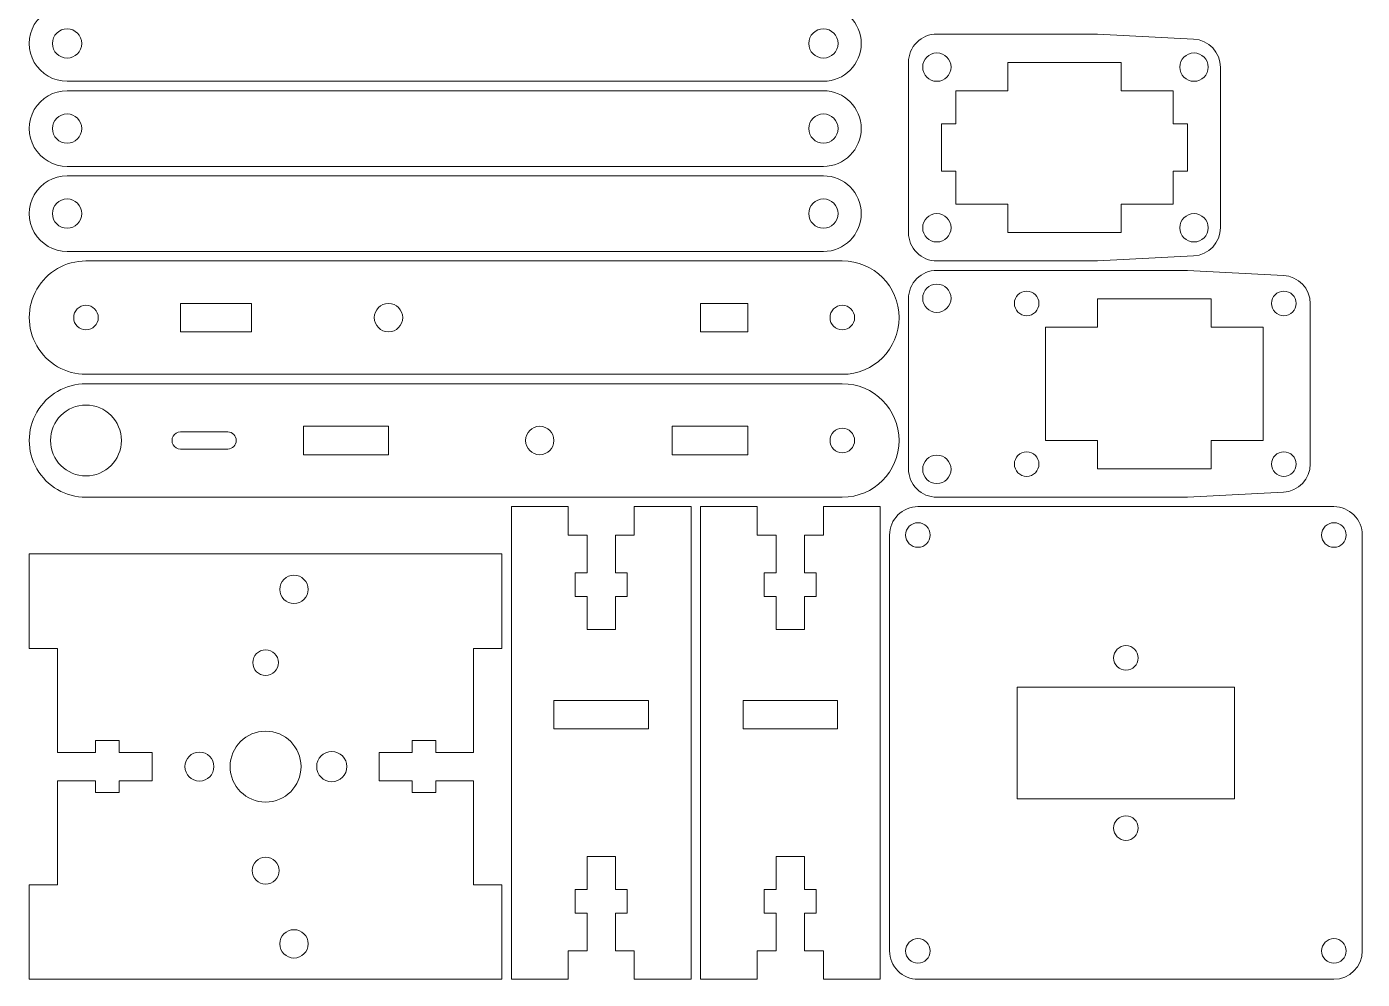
# Model space of a CAD drawing. Header units: centimetres. Extents: x -14.6 to 14.5, y -9.5 to 9.6.
# Drawn here: x -14.53 to -0.4, y -9.5 to 0.58 of the extents above; entities that cross this region are included whole.
import ezdxf

# ---------------------------------------------------------------- set-up
doc = ezdxf.new("R2010")
doc.units = ezdxf.units.CM
doc.header["$MEASUREMENT"] = 0
doc.layers.add('Default', color=7, linetype='Continuous')

msp = doc.modelspace()

# ---------------------------------------------------------------- linework, layer by layer
at = {"layer": 'Default', "lineweight": 9}
for points, knots in [([(-14.1, 0.79998), (-14.2429, 0.79998), (-14.37495, 0.72375), (-14.44641, 0.59998), (-14.44641, 0.59998), (-14.51786, 0.47622), (-14.51786, 0.32375), (-14.44641, 0.19998), (-14.44641, 0.19998), (-14.37495, 0.07622), (-14.2429, 0), (-14.1, 0)], [0, 0, 0, 0, 0.25, 0.25, 0.25, 0.25, 0.5, 0.5, 0.5, 0.5, 1, 1, 1, 1]), ([(-6.1, 0), (-5.87908, 0), (-5.7, 0.17907), (-5.7, 0.39998), (-5.7, 0.39998), (-5.69999, 0.6209), (-5.87908, 0.79998), (-6.09999, 0.79998)], [0, 0, 0, 0, 0.33333333, 0.33333333, 0.33333333, 0.33333333, 1, 1, 1, 1]), ([(-13.945, 0.39998), (-13.945, 0.48559), (-14.01439, 0.55498), (-14.09999, 0.55498), (-14.09999, 0.55498), (-14.1856, 0.55499), (-14.25499, 0.48559), (-14.25499, 0.39999), (-14.25499, 0.39999), (-14.255, 0.31438), (-14.1856, 0.24499), (-14.1, 0.24498), (-14.1, 0.24498), (-14.01439, 0.24498), (-13.945, 0.31438), (-13.945, 0.39998)], [0, 0, 0, 0, 0.2, 0.2, 0.2, 0.2, 0.4, 0.4, 0.4, 0.4, 0.6, 0.6, 0.6, 0.6, 1, 1, 1, 1]), ([(-5.945, 0.39998), (-5.945, 0.48559), (-6.01439, 0.55498), (-6.09999, 0.55498), (-6.09999, 0.55498), (-6.1856, 0.55499), (-6.25499, 0.48559), (-6.25499, 0.39999), (-6.25499, 0.39999), (-6.255, 0.31438), (-6.1856, 0.24499), (-6.1, 0.24498), (-6.1, 0.24498), (-6.01439, 0.24498), (-5.945, 0.31438), (-5.945, 0.39998)], [0, 0, 0, 0, 0.2, 0.2, 0.2, 0.2, 0.4, 0.4, 0.4, 0.4, 0.6, 0.6, 0.6, 0.6, 1, 1, 1, 1]), ([(-4.9, 0.49998), (-4.97956, 0.49998), (-5.05586, 0.46838), (-5.11212, 0.41212), (-5.11212, 0.41212), (-5.16838, 0.35586), (-5.2, 0.27955), (-5.2, 0.19998)], [0, 0, 0, 0, 0.33333333, 0.33333333, 0.33333333, 0.33333333, 1, 1, 1, 1]), ([(-14.1, -0.1), (-14.2429, -0.1), (-14.37495, -0.17623), (-14.44641, -0.3), (-14.44641, -0.3), (-14.51786, -0.42376), (-14.51786, -0.57623), (-14.44641, -0.7), (-14.44641, -0.7), (-14.37495, -0.82376), (-14.2429, -0.9), (-14.1, -0.9)], [0, 0, 0, 0, 0.25, 0.25, 0.25, 0.25, 0.5, 0.5, 0.5, 0.5, 1, 1, 1, 1]), ([(-6.1, -0.9), (-5.87908, -0.9), (-5.7, -0.72091), (-5.7, -0.5), (-5.7, -0.5), (-5.69999, -0.27908), (-5.87908, -0.1), (-6.09999, -0.1)], [0, 0, 0, 0, 0.33333333, 0.33333333, 0.33333333, 0.33333333, 1, 1, 1, 1]), ([(-13.945, -0.5), (-13.945, -0.41439), (-14.01439, -0.345), (-14.09999, -0.345), (-14.09999, -0.345), (-14.1856, -0.34499), (-14.25499, -0.41439), (-14.25499, -0.49999), (-14.25499, -0.49999), (-14.255, -0.5856), (-14.1856, -0.65499), (-14.1, -0.655), (-14.1, -0.655), (-14.01439, -0.655), (-13.945, -0.5856), (-13.945, -0.5)], [0, 0, 0, 0, 0.2, 0.2, 0.2, 0.2, 0.4, 0.4, 0.4, 0.4, 0.6, 0.6, 0.6, 0.6, 1, 1, 1, 1]), ([(-5.945, -0.5), (-5.945, -0.41439), (-6.01439, -0.345), (-6.09999, -0.345), (-6.09999, -0.345), (-6.1856, -0.34499), (-6.25499, -0.41439), (-6.25499, -0.49999), (-6.25499, -0.49999), (-6.255, -0.5856), (-6.1856, -0.65499), (-6.1, -0.655), (-6.1, -0.655), (-6.01439, -0.655), (-5.945, -0.5856), (-5.945, -0.5)], [0, 0, 0, 0, 0.2, 0.2, 0.2, 0.2, 0.4, 0.4, 0.4, 0.4, 0.6, 0.6, 0.6, 0.6, 1, 1, 1, 1]), ([(-14.1, -1), (-14.2429, -1), (-14.37495, -1.07623), (-14.44641, -1.2), (-14.44641, -1.2), (-14.51786, -1.32376), (-14.51786, -1.47623), (-14.44641, -1.6), (-14.44641, -1.6), (-14.37495, -1.72376), (-14.2429, -1.8), (-14.1, -1.8)], [0, 0, 0, 0, 0.25, 0.25, 0.25, 0.25, 0.5, 0.5, 0.5, 0.5, 1, 1, 1, 1]), ([(-6.1, -1.8), (-5.87908, -1.8), (-5.7, -1.62091), (-5.7, -1.4), (-5.7, -1.4), (-5.69999, -1.17908), (-5.87908, -1), (-6.09999, -1)], [0, 0, 0, 0, 0.33333333, 0.33333333, 0.33333333, 0.33333333, 1, 1, 1, 1]), ([(-13.945, -1.4), (-13.945, -1.31439), (-14.01439, -1.245), (-14.09999, -1.245), (-14.09999, -1.245), (-14.1856, -1.24499), (-14.25499, -1.31439), (-14.25499, -1.39999), (-14.25499, -1.39999), (-14.255, -1.4856), (-14.1856, -1.55499), (-14.1, -1.555), (-14.1, -1.555), (-14.01439, -1.555), (-13.945, -1.4856), (-13.945, -1.4)], [0, 0, 0, 0, 0.2, 0.2, 0.2, 0.2, 0.4, 0.4, 0.4, 0.4, 0.6, 0.6, 0.6, 0.6, 1, 1, 1, 1]), ([(-5.945, -1.4), (-5.945, -1.31439), (-6.01439, -1.245), (-6.09999, -1.245), (-6.09999, -1.245), (-6.1856, -1.24499), (-6.25499, -1.31439), (-6.25499, -1.39999), (-6.25499, -1.39999), (-6.255, -1.4856), (-6.1856, -1.55499), (-6.1, -1.555), (-6.1, -1.555), (-6.01439, -1.555), (-5.945, -1.4856), (-5.945, -1.4)], [0, 0, 0, 0, 0.2, 0.2, 0.2, 0.2, 0.4, 0.4, 0.4, 0.4, 0.6, 0.6, 0.6, 0.6, 1, 1, 1, 1]), ([(-4.75, -1.55), (-4.75, -1.46715), (-4.81715, -1.4), (-4.89999, -1.4), (-4.89999, -1.4), (-4.98284, -1.39999), (-5.04999, -1.46715), (-5.04999, -1.54999), (-5.04999, -1.54999), (-5.05, -1.63284), (-4.98284, -1.69999), (-4.9, -1.7), (-4.9, -1.7), (-4.81715, -1.7), (-4.75, -1.63284), (-4.75, -1.55)], [0, 0, 0, 0, 0.2, 0.2, 0.2, 0.2, 0.4, 0.4, 0.4, 0.4, 0.6, 0.6, 0.6, 0.6, 1, 1, 1, 1]), ([(-2.02999, -1.55), (-2.02999, -1.46715), (-2.09715, -1.4), (-2.17999, -1.4), (-2.17999, -1.4), (-2.26284, -1.39999), (-2.32999, -1.46715), (-2.32999, -1.54999), (-2.32999, -1.54999), (-2.33, -1.63284), (-2.26284, -1.69999), (-2.18, -1.7), (-2.18, -1.7), (-2.09715, -1.7), (-2.02999, -1.63284), (-2.02999, -1.55)], [0, 0, 0, 0, 0.2, 0.2, 0.2, 0.2, 0.4, 0.4, 0.4, 0.4, 0.6, 0.6, 0.6, 0.6, 1, 1, 1, 1]), ([(-5.2, -1.6), (-5.2, -1.67956), (-5.16838, -1.75587), (-5.11212, -1.81213), (-5.11212, -1.81213), (-5.05586, -1.86839), (-4.97956, -1.9), (-4.9, -1.9)], [0, 0, 0, 0, 0.33333333, 0.33333333, 0.33333333, 0.33333333, 1, 1, 1, 1]), ([(-13.9, -1.9), (-14.11435, -1.9), (-14.31243, -2.01435), (-14.41961, -2.2), (-14.41961, -2.2), (-14.52679, -2.38564), (-14.52679, -2.61435), (-14.41961, -2.8), (-14.41961, -2.8), (-14.31243, -2.98564), (-14.11435, -3.1), (-13.9, -3.1)], [0, 0, 0, 0, 0.25, 0.25, 0.25, 0.25, 0.5, 0.5, 0.5, 0.5, 1, 1, 1, 1]), ([(-5.9, -3.1), (-5.56862, -3.1), (-5.3, -2.83137), (-5.3, -2.5), (-5.3, -2.5), (-5.29999, -2.16863), (-5.56862, -1.9), (-5.89999, -1.9)], [0, 0, 0, 0, 0.33333333, 0.33333333, 0.33333333, 0.33333333, 1, 1, 1, 1]), ([(-4.9, -2), (-4.97956, -2), (-5.05586, -2.0316), (-5.11212, -2.08786), (-5.11212, -2.08786), (-5.16838, -2.14412), (-5.2, -2.22043), (-5.2, -2.3)], [0, 0, 0, 0, 0.33333333, 0.33333333, 0.33333333, 0.33333333, 1, 1, 1, 1]), ([(-3.8201, -2.35), (-3.8201, -2.27826), (-3.87826, -2.2201), (-3.94999, -2.2201), (-3.94999, -2.2201), (-4.02173, -2.2201), (-4.07989, -2.27826), (-4.07989, -2.34999), (-4.07989, -2.34999), (-4.07989, -2.42173), (-4.02173, -2.47989), (-3.95, -2.47989), (-3.95, -2.47989), (-3.87826, -2.47989), (-3.8201, -2.42173), (-3.8201, -2.35)], [0, 0, 0, 0, 0.2, 0.2, 0.2, 0.2, 0.4, 0.4, 0.4, 0.4, 0.6, 0.6, 0.6, 0.6, 1, 1, 1, 1]), ([(-1.1001, -2.35), (-1.1001, -2.27826), (-1.15826, -2.2201), (-1.22998, -2.2201), (-1.22998, -2.2201), (-1.30173, -2.2201), (-1.35989, -2.27826), (-1.35989, -2.34999), (-1.35989, -2.34999), (-1.35989, -2.42173), (-1.30173, -2.47989), (-1.23, -2.47989), (-1.23, -2.47989), (-1.15826, -2.47989), (-1.1001, -2.42173), (-1.1001, -2.35)], [0, 0, 0, 0, 0.2, 0.2, 0.2, 0.2, 0.4, 0.4, 0.4, 0.4, 0.6, 0.6, 0.6, 0.6, 1, 1, 1, 1]), ([(-13.77, -2.5), (-13.77, -2.4282), (-13.8282, -2.37), (-13.89999, -2.37), (-13.89999, -2.37), (-13.97179, -2.36999), (-14.02999, -2.4282), (-14.02999, -2.49999), (-14.02999, -2.49999), (-14.03, -2.57179), (-13.97179, -2.62999), (-13.9, -2.63), (-13.9, -2.63), (-13.8282, -2.63), (-13.77, -2.57179), (-13.77, -2.5)], [0, 0, 0, 0, 0.2, 0.2, 0.2, 0.2, 0.4, 0.4, 0.4, 0.4, 0.6, 0.6, 0.6, 0.6, 1, 1, 1, 1]), ([(-10.55, -2.5), (-10.55, -2.41715), (-10.61715, -2.35), (-10.69999, -2.35), (-10.69999, -2.35), (-10.78284, -2.34999), (-10.84999, -2.41715), (-10.84999, -2.49999), (-10.84999, -2.49999), (-10.85, -2.58284), (-10.78284, -2.64999), (-10.7, -2.65), (-10.7, -2.65), (-10.61715, -2.65), (-10.55, -2.58284), (-10.55, -2.5)], [0, 0, 0, 0, 0.2, 0.2, 0.2, 0.2, 0.4, 0.4, 0.4, 0.4, 0.6, 0.6, 0.6, 0.6, 1, 1, 1, 1]), ([(-5.77, -2.5), (-5.77, -2.4282), (-5.8282, -2.37), (-5.89999, -2.37), (-5.89999, -2.37), (-5.97179, -2.36999), (-6.02999, -2.4282), (-6.02999, -2.49999), (-6.02999, -2.49999), (-6.03, -2.57179), (-5.97179, -2.62999), (-5.9, -2.63), (-5.9, -2.63), (-5.8282, -2.63), (-5.77, -2.57179), (-5.77, -2.5)], [0, 0, 0, 0, 0.2, 0.2, 0.2, 0.2, 0.4, 0.4, 0.4, 0.4, 0.6, 0.6, 0.6, 0.6, 1, 1, 1, 1]), ([(-13.9, -3.2), (-14.11435, -3.2), (-14.31243, -3.31435), (-14.41961, -3.5), (-14.41961, -3.5), (-14.52679, -3.68564), (-14.52679, -3.91435), (-14.41961, -4.1), (-14.41961, -4.1), (-14.31243, -4.28564), (-14.11435, -4.4), (-13.9, -4.4)], [0, 0, 0, 0, 0.25, 0.25, 0.25, 0.25, 0.5, 0.5, 0.5, 0.5, 1, 1, 1, 1]), ([(-5.9, -4.4), (-5.56862, -4.4), (-5.3, -4.13137), (-5.3, -3.8), (-5.3, -3.8), (-5.29999, -3.46863), (-5.56862, -3.2), (-5.89999, -3.2)], [0, 0, 0, 0, 0.33333333, 0.33333333, 0.33333333, 0.33333333, 1, 1, 1, 1]), ([(-13.525, -3.8), (-13.525, -3.59289), (-13.69289, -3.425), (-13.89999, -3.425), (-13.89999, -3.425), (-14.1071, -3.42499), (-14.27499, -3.59289), (-14.27499, -3.79999), (-14.27499, -3.79999), (-14.275, -4.0071), (-14.1071, -4.17499), (-13.9, -4.175), (-13.9, -4.175), (-13.69289, -4.175), (-13.525, -4.0071), (-13.525, -3.8)], [0, 0, 0, 0, 0.2, 0.2, 0.2, 0.2, 0.4, 0.4, 0.4, 0.4, 0.6, 0.6, 0.6, 0.6, 1, 1, 1, 1]), ([(-8.94999, -3.8), (-8.94999, -3.71715), (-9.01715, -3.65), (-9.09999, -3.65), (-9.09999, -3.65), (-9.18284, -3.64999), (-9.24999, -3.71715), (-9.24999, -3.79999), (-9.24999, -3.79999), (-9.25, -3.88284), (-9.18284, -3.94999), (-9.1, -3.95), (-9.1, -3.95), (-9.01715, -3.95), (-8.94999, -3.88284), (-8.94999, -3.8)], [0, 0, 0, 0, 0.2, 0.2, 0.2, 0.2, 0.4, 0.4, 0.4, 0.4, 0.6, 0.6, 0.6, 0.6, 1, 1, 1, 1]), ([(-5.77, -3.8), (-5.77, -3.7282), (-5.8282, -3.67), (-5.89999, -3.67), (-5.89999, -3.67), (-5.97179, -3.66999), (-6.02999, -3.7282), (-6.02999, -3.79999), (-6.02999, -3.79999), (-6.03, -3.87179), (-5.97179, -3.92999), (-5.9, -3.93), (-5.9, -3.93), (-5.8282, -3.93), (-5.77, -3.87179), (-5.77, -3.8)], [0, 0, 0, 0, 0.2, 0.2, 0.2, 0.2, 0.4, 0.4, 0.4, 0.4, 0.6, 0.6, 0.6, 0.6, 1, 1, 1, 1]), ([(-12.9, -3.71), (-12.93215, -3.71), (-12.96186, -3.72715), (-12.97794, -3.755), (-12.97794, -3.755), (-12.99401, -3.78284), (-12.99401, -3.81715), (-12.97794, -3.845), (-12.97794, -3.845), (-12.96186, -3.87284), (-12.93215, -3.89), (-12.9, -3.89)], [0, 0, 0, 0, 0.25, 0.25, 0.25, 0.25, 0.5, 0.5, 0.5, 0.5, 1, 1, 1, 1]), ([(-12.4, -3.89), (-12.35029, -3.89), (-12.31, -3.8497), (-12.31, -3.8), (-12.31, -3.8), (-12.30999, -3.75029), (-12.35029, -3.71), (-12.39999, -3.71)], [0, 0, 0, 0, 0.33333333, 0.33333333, 0.33333333, 0.33333333, 1, 1, 1, 1]), ([(-3.8201, -4.05), (-3.8201, -3.97826), (-3.87826, -3.9201), (-3.94999, -3.9201), (-3.94999, -3.9201), (-4.02173, -3.9201), (-4.07989, -3.97826), (-4.07989, -4.04999), (-4.07989, -4.04999), (-4.07989, -4.12173), (-4.02173, -4.17989), (-3.95, -4.17989), (-3.95, -4.17989), (-3.87826, -4.17989), (-3.8201, -4.12173), (-3.8201, -4.05)], [0, 0, 0, 0, 0.2, 0.2, 0.2, 0.2, 0.4, 0.4, 0.4, 0.4, 0.6, 0.6, 0.6, 0.6, 1, 1, 1, 1]), ([(-1.1001, -4.05), (-1.1001, -3.97826), (-1.15826, -3.9201), (-1.22998, -3.9201), (-1.22998, -3.9201), (-1.30173, -3.9201), (-1.35989, -3.97826), (-1.35989, -4.04999), (-1.35989, -4.04999), (-1.35989, -4.12173), (-1.30173, -4.17989), (-1.23, -4.17989), (-1.23, -4.17989), (-1.15826, -4.17989), (-1.1001, -4.12173), (-1.1001, -4.05)], [0, 0, 0, 0, 0.2, 0.2, 0.2, 0.2, 0.4, 0.4, 0.4, 0.4, 0.6, 0.6, 0.6, 0.6, 1, 1, 1, 1]), ([(-5.2, -4.1), (-5.2, -4.17956), (-5.16838, -4.25587), (-5.11212, -4.31213), (-5.11212, -4.31213), (-5.05586, -4.36839), (-4.97956, -4.4), (-4.9, -4.4)], [0, 0, 0, 0, 0.33333333, 0.33333333, 0.33333333, 0.33333333, 1, 1, 1, 1]), ([(-5.09999, -4.5), (-5.17956, -4.5), (-5.25587, -4.5316), (-5.31213, -4.58786), (-5.31213, -4.58786), (-5.36839, -4.64412), (-5.4, -4.72043), (-5.4, -4.8)], [0, 0, 0, 0, 0.33333333, 0.33333333, 0.33333333, 0.33333333, 1, 1, 1, 1]), ([(-0.4, -4.8), (-0.4, -4.72043), (-0.4316, -4.64412), (-0.48786, -4.58786), (-0.48786, -4.58786), (-0.54412, -4.5316), (-0.62043, -4.5), (-0.7, -4.5)], [0, 0, 0, 0, 0.33333333, 0.33333333, 0.33333333, 0.33333333, 1, 1, 1, 1]), ([(-4.97, -4.8), (-4.97, -4.7282), (-5.0282, -4.67), (-5.09999, -4.67), (-5.09999, -4.67), (-5.17178, -4.66999), (-5.22999, -4.7282), (-5.22999, -4.79999), (-5.22999, -4.79999), (-5.23, -4.87179), (-5.17178, -4.92999), (-5.09999, -4.93), (-5.09999, -4.93), (-5.0282, -4.93), (-4.97, -4.87179), (-4.97, -4.8)], [0, 0, 0, 0, 0.2, 0.2, 0.2, 0.2, 0.4, 0.4, 0.4, 0.4, 0.6, 0.6, 0.6, 0.6, 1, 1, 1, 1]), ([(-0.56999, -4.8), (-0.56999, -4.7282), (-0.6282, -4.67), (-0.69999, -4.67), (-0.69999, -4.67), (-0.77179, -4.66999), (-0.82999, -4.7282), (-0.82999, -4.79999), (-0.82999, -4.79999), (-0.83, -4.87179), (-0.77179, -4.92999), (-0.7, -4.93), (-0.7, -4.93), (-0.6282, -4.93), (-0.56999, -4.87179), (-0.56999, -4.8)], [0, 0, 0, 0, 0.2, 0.2, 0.2, 0.2, 0.4, 0.4, 0.4, 0.4, 0.6, 0.6, 0.6, 0.6, 1, 1, 1, 1]), ([(-11.55, -5.375), (-11.55, -5.29215), (-11.61715, -5.225), (-11.69999, -5.225), (-11.69999, -5.225), (-11.78284, -5.22499), (-11.84999, -5.29215), (-11.84999, -5.37499), (-11.84999, -5.37499), (-11.85, -5.45784), (-11.78284, -5.52499), (-11.7, -5.525), (-11.7, -5.525), (-11.61715, -5.525), (-11.55, -5.45784), (-11.55, -5.375)], [0, 0, 0, 0, 0.2, 0.2, 0.2, 0.2, 0.4, 0.4, 0.4, 0.4, 0.6, 0.6, 0.6, 0.6, 1, 1, 1, 1]), ([(-11.86468, -6.15), (-11.86468, -6.07526), (-11.92526, -6.01468), (-11.99999, -6.01468), (-11.99999, -6.01468), (-12.07473, -6.01468), (-12.13531, -6.07526), (-12.13531, -6.14999), (-12.13531, -6.14999), (-12.13531, -6.22473), (-12.07473, -6.28531), (-12, -6.28531), (-12, -6.28531), (-11.92526, -6.28531), (-11.86468, -6.22473), (-11.86468, -6.15)], [0, 0, 0, 0, 0.2, 0.2, 0.2, 0.2, 0.4, 0.4, 0.4, 0.4, 0.6, 0.6, 0.6, 0.6, 1, 1, 1, 1]), ([(-11.625, -7.25), (-11.625, -7.04289), (-11.79289, -6.875), (-11.99999, -6.875), (-11.99999, -6.875), (-12.2071, -6.87499), (-12.37499, -7.04289), (-12.37499, -7.24999), (-12.37499, -7.24999), (-12.375, -7.4571), (-12.2071, -7.62499), (-12, -7.625), (-12, -7.625), (-11.79289, -7.625), (-11.625, -7.4571), (-11.625, -7.25)], [0, 0, 0, 0, 0.2, 0.2, 0.2, 0.2, 0.4, 0.4, 0.4, 0.4, 0.6, 0.6, 0.6, 0.6, 1, 1, 1, 1]), ([(-12.54667, -7.25), (-12.54667, -7.16532), (-12.61532, -7.09667), (-12.69999, -7.09667), (-12.69999, -7.09667), (-12.78467, -7.09667), (-12.85332, -7.16532), (-12.85332, -7.24999), (-12.85332, -7.24999), (-12.85332, -7.33467), (-12.78467, -7.40332), (-12.7, -7.40332), (-12.7, -7.40332), (-12.61532, -7.40332), (-12.54667, -7.33468), (-12.54667, -7.25)], [0, 0, 0, 0, 0.2, 0.2, 0.2, 0.2, 0.4, 0.4, 0.4, 0.4, 0.6, 0.6, 0.6, 0.6, 1, 1, 1, 1]), ([(-11.14017, -7.25), (-11.14017, -7.16173), (-11.21173, -7.09017), (-11.29999, -7.09017), (-11.29999, -7.09017), (-11.38826, -7.09017), (-11.45982, -7.16173), (-11.45982, -7.24999), (-11.45982, -7.24999), (-11.45982, -7.33826), (-11.38826, -7.40982), (-11.3, -7.40982), (-11.3, -7.40982), (-11.21173, -7.40982), (-11.14017, -7.33826), (-11.14017, -7.25)], [0, 0, 0, 0, 0.2, 0.2, 0.2, 0.2, 0.4, 0.4, 0.4, 0.4, 0.6, 0.6, 0.6, 0.6, 1, 1, 1, 1]), ([(-11.85736, -8.35), (-11.85736, -8.27122), (-11.92122, -8.20736), (-11.99999, -8.20736), (-11.99999, -8.20736), (-12.07877, -8.20736), (-12.14263, -8.27122), (-12.14263, -8.34999), (-12.14263, -8.34999), (-12.14263, -8.42877), (-12.07877, -8.49263), (-12, -8.49263), (-12, -8.49263), (-11.92122, -8.49263), (-11.85736, -8.42877), (-11.85736, -8.35)], [0, 0, 0, 0, 0.2, 0.2, 0.2, 0.2, 0.4, 0.4, 0.4, 0.4, 0.6, 0.6, 0.6, 0.6, 1, 1, 1, 1]), ([(-11.55, -9.125), (-11.55, -9.04215), (-11.61715, -8.975), (-11.69999, -8.975), (-11.69999, -8.975), (-11.78284, -8.97499), (-11.84999, -9.04215), (-11.84999, -9.12499), (-11.84999, -9.12499), (-11.85, -9.20784), (-11.78284, -9.27499), (-11.7, -9.275), (-11.7, -9.275), (-11.61715, -9.275), (-11.55, -9.20784), (-11.55, -9.125)], [0, 0, 0, 0, 0.2, 0.2, 0.2, 0.2, 0.4, 0.4, 0.4, 0.4, 0.6, 0.6, 0.6, 0.6, 1, 1, 1, 1]), ([(-4.97, -9.2), (-4.97, -9.1282), (-5.0282, -9.07), (-5.09999, -9.07), (-5.09999, -9.07), (-5.17178, -9.06999), (-5.22999, -9.1282), (-5.22999, -9.19999), (-5.22999, -9.19999), (-5.23, -9.27179), (-5.17178, -9.32999), (-5.09999, -9.33), (-5.09999, -9.33), (-5.0282, -9.33), (-4.97, -9.27179), (-4.97, -9.2)], [0, 0, 0, 0, 0.2, 0.2, 0.2, 0.2, 0.4, 0.4, 0.4, 0.4, 0.6, 0.6, 0.6, 0.6, 1, 1, 1, 1]), ([(-0.56999, -9.2), (-0.56999, -9.1282), (-0.6282, -9.07), (-0.69999, -9.07), (-0.69999, -9.07), (-0.77179, -9.06999), (-0.82999, -9.1282), (-0.82999, -9.19999), (-0.82999, -9.19999), (-0.83, -9.27179), (-0.77179, -9.32999), (-0.7, -9.33), (-0.7, -9.33), (-0.6282, -9.33), (-0.56999, -9.27179), (-0.56999, -9.2)], [0, 0, 0, 0, 0.2, 0.2, 0.2, 0.2, 0.4, 0.4, 0.4, 0.4, 0.6, 0.6, 0.6, 0.6, 1, 1, 1, 1]), ([(-5.4, -9.2), (-5.4, -9.27956), (-5.36839, -9.35587), (-5.31213, -9.41213), (-5.31213, -9.41213), (-5.25587, -9.46839), (-5.17956, -9.5), (-5.09999, -9.5)], [0, 0, 0, 0, 0.33333333, 0.33333333, 0.33333333, 0.33333333, 1, 1, 1, 1])]:
    msp.add_open_spline(points, degree=3, knots=knots, dxfattribs=at)
for points in [[(-3.2, 0.49998), (-3.2, 0.49998), (-4.9, 0.49998), (-4.9, 0.49998)], [(-3.2, 0.49998), (-3.2, 0.49998), (-2.18428, 0.44675), (-2.18428, 0.44675)], [(-1.9, 0.14717), (-1.9, 0.30675), (-2.02493, 0.4384), (-2.18428, 0.44675)], [(-5.2, 0.19998), (-5.2, 0.19998), (-5.2, -1.6), (-5.2, -1.6)], [(-2.95, 0.19998), (-2.95, 0.19998), (-4.15, 0.19998), (-4.15, 0.19998)], [(-4.15, 0.19998), (-4.15, 0.19998), (-4.15, -0.1), (-4.15, -0.1)], [(-2.95, -0.1), (-2.95, -0.1), (-2.95, 0.19998), (-2.95, 0.19998)], [(-1.9, -1.54718), (-1.9, -1.54718), (-1.9, 0.14717), (-1.9, 0.14717)], [(-6.1, 0), (-6.1, 0), (-14.1, 0), (-14.1, 0)], [(-14.1, -0.1), (-14.1, -0.1), (-6.1, -0.1), (-6.1, -0.1)], [(-4.7, -0.1), (-4.7, -0.1), (-4.15, -0.1), (-4.15, -0.1)], [(-4.7, -0.45), (-4.7, -0.45), (-4.7, -0.1), (-4.7, -0.1)], [(-2.95, -0.1), (-2.95, -0.1), (-2.4, -0.1), (-2.4, -0.1)], [(-2.4, -0.1), (-2.4, -0.1), (-2.4, -0.45), (-2.4, -0.45)], [(-4.84999, -0.95), (-4.84999, -0.95), (-4.84999, -0.45), (-4.84999, -0.45)], [(-4.84999, -0.45), (-4.84999, -0.45), (-4.7, -0.45), (-4.7, -0.45)], [(-2.25, -0.45), (-2.25, -0.45), (-2.4, -0.45), (-2.4, -0.45)], [(-2.25, -0.95), (-2.25, -0.95), (-2.25, -0.45), (-2.25, -0.45)], [(-6.1, -0.9), (-6.1, -0.9), (-14.1, -0.9), (-14.1, -0.9)], [(-4.7, -0.95), (-4.7, -0.95), (-4.84999, -0.95), (-4.84999, -0.95)], [(-4.7, -1.3), (-4.7, -1.3), (-4.7, -0.95), (-4.7, -0.95)], [(-2.4, -0.95), (-2.4, -0.95), (-2.4, -1.3), (-2.4, -1.3)], [(-2.4, -0.95), (-2.4, -0.95), (-2.25, -0.95), (-2.25, -0.95)], [(-14.1, -1), (-14.1, -1), (-6.1, -1), (-6.1, -1)], [(-4.15, -1.3), (-4.15, -1.3), (-4.7, -1.3), (-4.7, -1.3)], [(-4.15, -1.6), (-4.15, -1.6), (-4.15, -1.3), (-4.15, -1.3)], [(-2.4, -1.3), (-2.4, -1.3), (-2.95, -1.3), (-2.95, -1.3)], [(-2.95, -1.3), (-2.95, -1.3), (-2.95, -1.6), (-2.95, -1.6)], [(-2.18428, -1.84676), (-2.02493, -1.83841), (-1.9, -1.70676), (-1.9, -1.54718)], [(-2.95, -1.6), (-2.95, -1.6), (-4.15, -1.6), (-4.15, -1.6)], [(-6.1, -1.8), (-6.1, -1.8), (-14.1, -1.8), (-14.1, -1.8)], [(-13.9, -1.9), (-13.9, -1.9), (-5.9, -1.9), (-5.9, -1.9)], [(-4.9, -1.9), (-4.9, -1.9), (-3.2, -1.9), (-3.2, -1.9)], [(-3.2, -1.9), (-3.2, -1.9), (-2.18428, -1.84676), (-2.18428, -1.84676)], [(-2.25, -2), (-2.25, -2), (-4.9, -2), (-4.9, -2)], [(-2.25, -2), (-2.25, -2), (-1.23429, -2.05323), (-1.23429, -2.05323)], [(-0.95, -2.35281), (-0.95, -2.19323), (-1.07493, -2.06158), (-1.23429, -2.05323)], [(-12.9, -2.35), (-12.9, -2.35), (-12.9, -2.65), (-12.9, -2.65)], [(-12.15, -2.35), (-12.15, -2.35), (-12.9, -2.35), (-12.9, -2.35)], [(-12.15, -2.65), (-12.15, -2.65), (-12.15, -2.35), (-12.15, -2.35)], [(-7.4, -2.35), (-7.4, -2.35), (-7.4, -2.65), (-7.4, -2.65)], [(-6.9, -2.35), (-6.9, -2.35), (-7.4, -2.35), (-7.4, -2.35)], [(-6.9, -2.65), (-6.9, -2.65), (-6.9, -2.35), (-6.9, -2.35)], [(-5.2, -2.3), (-5.2, -2.3), (-5.2, -4.1), (-5.2, -4.1)], [(-2, -2.3), (-2, -2.3), (-3.2, -2.3), (-3.2, -2.3)], [(-3.2, -2.3), (-3.2, -2.3), (-3.2, -2.6), (-3.2, -2.6)], [(-2, -2.6), (-2, -2.6), (-2, -2.3), (-2, -2.3)], [(-0.95, -4.04718), (-0.95, -4.04718), (-0.95, -2.35281), (-0.95, -2.35281)], [(-12.9, -2.65), (-12.9, -2.65), (-12.15, -2.65), (-12.15, -2.65)], [(-7.4, -2.65), (-7.4, -2.65), (-6.9, -2.65), (-6.9, -2.65)], [(-3.75, -3.8), (-3.75, -3.8), (-3.75, -2.6), (-3.75, -2.6)], [(-3.75, -2.6), (-3.75, -2.6), (-3.2, -2.6), (-3.2, -2.6)], [(-2, -2.6), (-2, -2.6), (-1.45, -2.6), (-1.45, -2.6)], [(-1.45, -2.6), (-1.45, -2.6), (-1.45, -3.8), (-1.45, -3.8)], [(-5.9, -3.1), (-5.9, -3.1), (-13.9, -3.1), (-13.9, -3.1)], [(-13.9, -3.2), (-13.9, -3.2), (-5.9, -3.2), (-5.9, -3.2)], [(-11.6, -3.65), (-11.6, -3.65), (-11.6, -3.95), (-11.6, -3.95)], [(-10.7, -3.65), (-10.7, -3.65), (-11.6, -3.65), (-11.6, -3.65)], [(-10.7, -3.95), (-10.7, -3.95), (-10.7, -3.65), (-10.7, -3.65)], [(-7.7, -3.65), (-7.7, -3.65), (-7.7, -3.95), (-7.7, -3.95)], [(-6.9, -3.65), (-6.9, -3.65), (-7.7, -3.65), (-7.7, -3.65)], [(-6.9, -3.95), (-6.9, -3.95), (-6.9, -3.65), (-6.9, -3.65)], [(-12.9, -3.71), (-12.9, -3.71), (-12.4, -3.71), (-12.4, -3.71)], [(-3.2, -3.8), (-3.2, -3.8), (-3.75, -3.8), (-3.75, -3.8)], [(-3.2, -4.1), (-3.2, -4.1), (-3.2, -3.8), (-3.2, -3.8)], [(-1.45, -3.8), (-1.45, -3.8), (-2, -3.8), (-2, -3.8)], [(-2, -3.8), (-2, -3.8), (-2, -4.1), (-2, -4.1)], [(-12.4, -3.89), (-12.4, -3.89), (-12.9, -3.89), (-12.9, -3.89)], [(-11.6, -3.95), (-11.6, -3.95), (-10.7, -3.95), (-10.7, -3.95)], [(-7.7, -3.95), (-7.7, -3.95), (-6.9, -3.95), (-6.9, -3.95)], [(-1.23429, -4.34676), (-1.07493, -4.33841), (-0.95, -4.20676), (-0.95, -4.04718)], [(-2, -4.1), (-2, -4.1), (-3.2, -4.1), (-3.2, -4.1)], [(-2.25, -4.4), (-2.25, -4.4), (-1.23429, -4.34676), (-1.23429, -4.34676)], [(-5.9, -4.4), (-5.9, -4.4), (-13.9, -4.4), (-13.9, -4.4)], [(-9.4, -4.5), (-9.4, -4.5), (-9.4, -9.5), (-9.4, -9.5)], [(-8.8, -4.5), (-8.8, -4.5), (-9.4, -4.5), (-9.4, -4.5)], [(-8.8, -4.8), (-8.8, -4.8), (-8.8, -4.5), (-8.8, -4.5)], [(-7.5, -4.5), (-7.5, -4.5), (-8.1, -4.5), (-8.1, -4.5)], [(-8.1, -4.5), (-8.1, -4.5), (-8.1, -4.8), (-8.1, -4.8)], [(-7.5, -9.5), (-7.5, -9.5), (-7.5, -4.5), (-7.5, -4.5)], [(-7.4, -4.5), (-7.4, -4.5), (-7.4, -9.5), (-7.4, -9.5)], [(-6.8, -4.5), (-6.8, -4.5), (-7.4, -4.5), (-7.4, -4.5)], [(-6.8, -4.8), (-6.8, -4.8), (-6.8, -4.5), (-6.8, -4.5)], [(-5.5, -4.5), (-5.5, -4.5), (-6.1, -4.5), (-6.1, -4.5)], [(-6.1, -4.5), (-6.1, -4.5), (-6.1, -4.8), (-6.1, -4.8)], [(-5.5, -9.5), (-5.5, -9.5), (-5.5, -4.5), (-5.5, -4.5)], [(-5.09999, -4.5), (-5.09999, -4.5), (-0.7, -4.5), (-0.7, -4.5)], [(-4.9, -4.4), (-4.9, -4.4), (-2.25, -4.4), (-2.25, -4.4)], [(-8.6, -4.8), (-8.6, -4.8), (-8.8, -4.8), (-8.8, -4.8)], [(-8.6, -5.2), (-8.6, -5.2), (-8.6, -4.8), (-8.6, -4.8)], [(-8.1, -4.8), (-8.1, -4.8), (-8.3, -4.8), (-8.3, -4.8)], [(-8.3, -4.8), (-8.3, -4.8), (-8.3, -5.2), (-8.3, -5.2)], [(-6.6, -4.8), (-6.6, -4.8), (-6.8, -4.8), (-6.8, -4.8)], [(-6.6, -5.2), (-6.6, -5.2), (-6.6, -4.8), (-6.6, -4.8)], [(-6.1, -4.8), (-6.1, -4.8), (-6.3, -4.8), (-6.3, -4.8)], [(-6.3, -4.8), (-6.3, -4.8), (-6.3, -5.2), (-6.3, -5.2)], [(-5.4, -9.2), (-5.4, -9.2), (-5.4, -4.8), (-5.4, -4.8)], [(-0.4, -4.8), (-0.4, -4.8), (-0.4, -9.2), (-0.4, -9.2)], [(-9.5, -5), (-9.5, -5), (-14.5, -5), (-14.5, -5)], [(-14.5, -5), (-14.5, -5), (-14.5, -6), (-14.5, -6)], [(-9.5, -6), (-9.5, -6), (-9.5, -5), (-9.5, -5)], [(-8.725, -5.45), (-8.725, -5.45), (-8.725, -5.2), (-8.725, -5.2)], [(-8.725, -5.2), (-8.725, -5.2), (-8.6, -5.2), (-8.6, -5.2)], [(-8.3, -5.2), (-8.3, -5.2), (-8.175, -5.2), (-8.175, -5.2)], [(-8.175, -5.2), (-8.175, -5.2), (-8.175, -5.45), (-8.175, -5.45)], [(-6.725, -5.45), (-6.725, -5.45), (-6.725, -5.2), (-6.725, -5.2)], [(-6.725, -5.2), (-6.725, -5.2), (-6.6, -5.2), (-6.6, -5.2)], [(-6.3, -5.2), (-6.3, -5.2), (-6.175, -5.2), (-6.175, -5.2)], [(-6.175, -5.2), (-6.175, -5.2), (-6.175, -5.45), (-6.175, -5.45)], [(-8.6, -5.45), (-8.6, -5.45), (-8.725, -5.45), (-8.725, -5.45)], [(-8.6, -5.8), (-8.6, -5.8), (-8.6, -5.45), (-8.6, -5.45)], [(-8.3, -5.45), (-8.3, -5.45), (-8.3, -5.8), (-8.3, -5.8)], [(-8.175, -5.45), (-8.175, -5.45), (-8.3, -5.45), (-8.3, -5.45)], [(-6.6, -5.45), (-6.6, -5.45), (-6.725, -5.45), (-6.725, -5.45)], [(-6.6, -5.8), (-6.6, -5.8), (-6.6, -5.45), (-6.6, -5.45)], [(-6.3, -5.45), (-6.3, -5.45), (-6.3, -5.8), (-6.3, -5.8)], [(-6.175, -5.45), (-6.175, -5.45), (-6.3, -5.45), (-6.3, -5.45)], [(-8.3, -5.8), (-8.3, -5.8), (-8.6, -5.8), (-8.6, -5.8)], [(-6.3, -5.8), (-6.3, -5.8), (-6.6, -5.8), (-6.6, -5.8)], [(-14.5, -6), (-14.5, -6), (-14.2, -6), (-14.2, -6)], [(-14.2, -6), (-14.2, -6), (-14.2, -7.1), (-14.2, -7.1)], [(-9.8, -6), (-9.8, -6), (-9.8, -7.1), (-9.8, -7.1)], [(-9.5, -6), (-9.5, -6), (-9.8, -6), (-9.8, -6)], [(-4.05, -7.59), (-4.05, -7.59), (-4.05, -6.41), (-4.05, -6.41)], [(-4.05, -6.41), (-4.05, -6.41), (-1.75, -6.41), (-1.75, -6.41)], [(-1.75, -6.41), (-1.75, -6.41), (-1.75, -7.59), (-1.75, -7.59)], [(-8.94999, -6.55), (-8.94999, -6.55), (-7.95, -6.55), (-7.95, -6.55)], [(-8.94999, -6.85), (-8.94999, -6.85), (-8.94999, -6.55), (-8.94999, -6.55)], [(-7.95, -6.55), (-7.95, -6.55), (-7.95, -6.85), (-7.95, -6.85)], [(-6.95, -6.55), (-6.95, -6.55), (-5.95, -6.55), (-5.95, -6.55)], [(-6.95, -6.85), (-6.95, -6.85), (-6.95, -6.55), (-6.95, -6.55)], [(-5.95, -6.55), (-5.95, -6.55), (-5.95, -6.85), (-5.95, -6.85)], [(-7.95, -6.85), (-7.95, -6.85), (-8.94999, -6.85), (-8.94999, -6.85)], [(-5.95, -6.85), (-5.95, -6.85), (-6.95, -6.85), (-6.95, -6.85)], [(-13.55, -6.975), (-13.55, -6.975), (-13.8, -6.975), (-13.8, -6.975)], [(-13.8, -6.975), (-13.8, -6.975), (-13.8, -7.1), (-13.8, -7.1)], [(-13.55, -7.1), (-13.55, -7.1), (-13.55, -6.975), (-13.55, -6.975)], [(-10.44999, -7.1), (-10.44999, -7.1), (-10.44999, -6.975), (-10.44999, -6.975)], [(-10.44999, -6.975), (-10.44999, -6.975), (-10.19999, -6.975), (-10.19999, -6.975)], [(-10.19999, -6.975), (-10.19999, -6.975), (-10.19999, -7.1), (-10.19999, -7.1)], [(-13.8, -7.1), (-13.8, -7.1), (-14.2, -7.1), (-14.2, -7.1)], [(-13.2, -7.1), (-13.2, -7.1), (-13.55, -7.1), (-13.55, -7.1)], [(-13.2, -7.4), (-13.2, -7.4), (-13.2, -7.1), (-13.2, -7.1)], [(-10.8, -7.4), (-10.8, -7.4), (-10.8, -7.1), (-10.8, -7.1)], [(-10.8, -7.1), (-10.8, -7.1), (-10.44999, -7.1), (-10.44999, -7.1)], [(-10.19999, -7.1), (-10.19999, -7.1), (-9.8, -7.1), (-9.8, -7.1)], [(-14.2, -7.4), (-14.2, -7.4), (-14.2, -8.5), (-14.2, -8.5)], [(-14.2, -7.4), (-14.2, -7.4), (-13.8, -7.4), (-13.8, -7.4)], [(-13.8, -7.4), (-13.8, -7.4), (-13.8, -7.525), (-13.8, -7.525)], [(-13.55, -7.4), (-13.55, -7.4), (-13.2, -7.4), (-13.2, -7.4)], [(-13.55, -7.525), (-13.55, -7.525), (-13.55, -7.4), (-13.55, -7.4)], [(-10.44999, -7.4), (-10.44999, -7.4), (-10.8, -7.4), (-10.8, -7.4)], [(-10.44999, -7.525), (-10.44999, -7.525), (-10.44999, -7.4), (-10.44999, -7.4)], [(-9.8, -7.4), (-9.8, -7.4), (-10.19999, -7.4), (-10.19999, -7.4)], [(-10.19999, -7.4), (-10.19999, -7.4), (-10.19999, -7.525), (-10.19999, -7.525)], [(-9.8, -7.4), (-9.8, -7.4), (-9.8, -8.5), (-9.8, -8.5)], [(-13.8, -7.525), (-13.8, -7.525), (-13.55, -7.525), (-13.55, -7.525)], [(-10.19999, -7.525), (-10.19999, -7.525), (-10.44999, -7.525), (-10.44999, -7.525)], [(-1.75, -7.59), (-1.75, -7.59), (-4.05, -7.59), (-4.05, -7.59)], [(-8.6, -8.2), (-8.6, -8.2), (-8.6, -8.55), (-8.6, -8.55)], [(-8.3, -8.2), (-8.3, -8.2), (-8.6, -8.2), (-8.6, -8.2)], [(-8.3, -8.55), (-8.3, -8.55), (-8.3, -8.2), (-8.3, -8.2)], [(-6.6, -8.2), (-6.6, -8.2), (-6.6, -8.55), (-6.6, -8.55)], [(-6.3, -8.2), (-6.3, -8.2), (-6.6, -8.2), (-6.6, -8.2)], [(-6.3, -8.55), (-6.3, -8.55), (-6.3, -8.2), (-6.3, -8.2)], [(-14.5, -8.5), (-14.5, -8.5), (-14.5, -9.5), (-14.5, -9.5)], [(-14.2, -8.5), (-14.2, -8.5), (-14.5, -8.5), (-14.5, -8.5)], [(-9.8, -8.5), (-9.8, -8.5), (-9.5, -8.5), (-9.5, -8.5)], [(-9.5, -9.5), (-9.5, -9.5), (-9.5, -8.5), (-9.5, -8.5)], [(-8.6, -8.55), (-8.6, -8.55), (-8.725, -8.55), (-8.725, -8.55)], [(-8.725, -8.55), (-8.725, -8.55), (-8.725, -8.8), (-8.725, -8.8)], [(-8.175, -8.55), (-8.175, -8.55), (-8.3, -8.55), (-8.3, -8.55)], [(-8.175, -8.8), (-8.175, -8.8), (-8.175, -8.55), (-8.175, -8.55)], [(-6.6, -8.55), (-6.6, -8.55), (-6.725, -8.55), (-6.725, -8.55)], [(-6.725, -8.55), (-6.725, -8.55), (-6.725, -8.8), (-6.725, -8.8)], [(-6.175, -8.55), (-6.175, -8.55), (-6.3, -8.55), (-6.3, -8.55)], [(-6.175, -8.8), (-6.175, -8.8), (-6.175, -8.55), (-6.175, -8.55)], [(-8.725, -8.8), (-8.725, -8.8), (-8.6, -8.8), (-8.6, -8.8)], [(-8.6, -8.8), (-8.6, -8.8), (-8.6, -9.2), (-8.6, -9.2)], [(-8.3, -8.8), (-8.3, -8.8), (-8.175, -8.8), (-8.175, -8.8)], [(-8.3, -9.2), (-8.3, -9.2), (-8.3, -8.8), (-8.3, -8.8)], [(-6.725, -8.8), (-6.725, -8.8), (-6.6, -8.8), (-6.6, -8.8)], [(-6.6, -8.8), (-6.6, -8.8), (-6.6, -9.2), (-6.6, -9.2)], [(-6.3, -8.8), (-6.3, -8.8), (-6.175, -8.8), (-6.175, -8.8)], [(-6.3, -9.2), (-6.3, -9.2), (-6.3, -8.8), (-6.3, -8.8)], [(-8.8, -9.2), (-8.8, -9.2), (-8.8, -9.5), (-8.8, -9.5)], [(-8.6, -9.2), (-8.6, -9.2), (-8.8, -9.2), (-8.8, -9.2)], [(-8.1, -9.2), (-8.1, -9.2), (-8.3, -9.2), (-8.3, -9.2)], [(-8.1, -9.5), (-8.1, -9.5), (-8.1, -9.2), (-8.1, -9.2)], [(-6.8, -9.2), (-6.8, -9.2), (-6.8, -9.5), (-6.8, -9.5)], [(-6.6, -9.2), (-6.6, -9.2), (-6.8, -9.2), (-6.8, -9.2)], [(-6.1, -9.2), (-6.1, -9.2), (-6.3, -9.2), (-6.3, -9.2)], [(-6.1, -9.5), (-6.1, -9.5), (-6.1, -9.2), (-6.1, -9.2)], [(-0.7, -9.5), (-0.5343, -9.5), (-0.4, -9.36568), (-0.4, -9.2)], [(-14.5, -9.5), (-14.5, -9.5), (-9.5, -9.5), (-9.5, -9.5)], [(-9.4, -9.5), (-9.4, -9.5), (-8.8, -9.5), (-8.8, -9.5)], [(-8.1, -9.5), (-8.1, -9.5), (-7.5, -9.5), (-7.5, -9.5)], [(-7.4, -9.5), (-7.4, -9.5), (-6.8, -9.5), (-6.8, -9.5)], [(-6.1, -9.5), (-6.1, -9.5), (-5.5, -9.5), (-5.5, -9.5)], [(-0.7, -9.5), (-0.7, -9.5), (-5.09999, -9.5), (-5.09999, -9.5)]]:
    msp.add_open_spline(points, degree=3, dxfattribs=at)
at = {"layer": 'Default', "color": 242, "lineweight": 9}
for points in [[(-4.75, 0.14998), (-4.75, 0.23282), (-4.81716, 0.29999), (-4.89999, 0.29999), (-4.89999, 0.29999), (-4.98283, 0.29999), (-5.05, 0.23282), (-5.05, 0.14999), (-5.05, 0.14999), (-5.05, 0.06715), (-4.98283, 0), (-4.9, 0), (-4.9, 0), (-4.81716, 0), (-4.75, 0.06715), (-4.75, 0.14998)], [(-2.02999, 0.14998), (-2.02999, 0.23282), (-2.09716, 0.29999), (-2.17999, 0.29999), (-2.17999, 0.29999), (-2.26283, 0.29999), (-2.33, 0.23282), (-2.33, 0.14999), (-2.33, 0.14999), (-2.33, 0.06715), (-2.26283, 0), (-2.18, 0), (-2.18, 0), (-2.09716, 0), (-2.02999, 0.06715), (-2.02999, 0.14998)], [(-4.75, -2.295), (-4.75, -2.21216), (-4.81715, -2.145), (-4.89999, -2.145), (-4.89999, -2.145), (-4.98283, -2.14499), (-5.04999, -2.21216), (-5.04999, -2.29499), (-5.04999, -2.29499), (-5.05, -2.37784), (-4.98283, -2.44499), (-4.9, -2.445), (-4.9, -2.445), (-4.81715, -2.445), (-4.75, -2.37784), (-4.75, -2.295)], [(-4.75, -4.105), (-4.75, -4.02216), (-4.81715, -3.955), (-4.89999, -3.955), (-4.89999, -3.955), (-4.98283, -3.95499), (-5.04999, -4.02216), (-5.04999, -4.10499), (-5.04999, -4.10499), (-5.05, -4.18784), (-4.98283, -4.25499), (-4.9, -4.255), (-4.9, -4.255), (-4.81715, -4.255), (-4.75, -4.18784), (-4.75, -4.105)], [(-2.77, -6.1), (-2.77, -6.0282), (-2.8282, -5.97), (-2.89999, -5.97), (-2.89999, -5.97), (-2.97179, -5.96999), (-3.02999, -6.0282), (-3.02999, -6.09999), (-3.02999, -6.09999), (-3.03, -6.17179), (-2.97179, -6.22999), (-2.9, -6.22999), (-2.9, -6.22999), (-2.8282, -6.22999), (-2.77, -6.17179), (-2.77, -6.1)], [(-2.77, -7.9), (-2.77, -7.82819), (-2.8282, -7.77), (-2.89999, -7.77), (-2.89999, -7.77), (-2.97179, -7.76999), (-3.02999, -7.82819), (-3.02999, -7.89999), (-3.02999, -7.89999), (-3.03, -7.97179), (-2.97179, -8.02999), (-2.9, -8.03), (-2.9, -8.03), (-2.8282, -8.03), (-2.77, -7.97179), (-2.77, -7.9)]]:
    msp.add_open_spline(points, degree=3, knots=[0, 0, 0, 0, 0.2, 0.2, 0.2, 0.2, 0.4, 0.4, 0.4, 0.4, 0.6, 0.6, 0.6, 0.6, 1, 1, 1, 1], dxfattribs=at)

doc.saveas('drawing.dxf')
